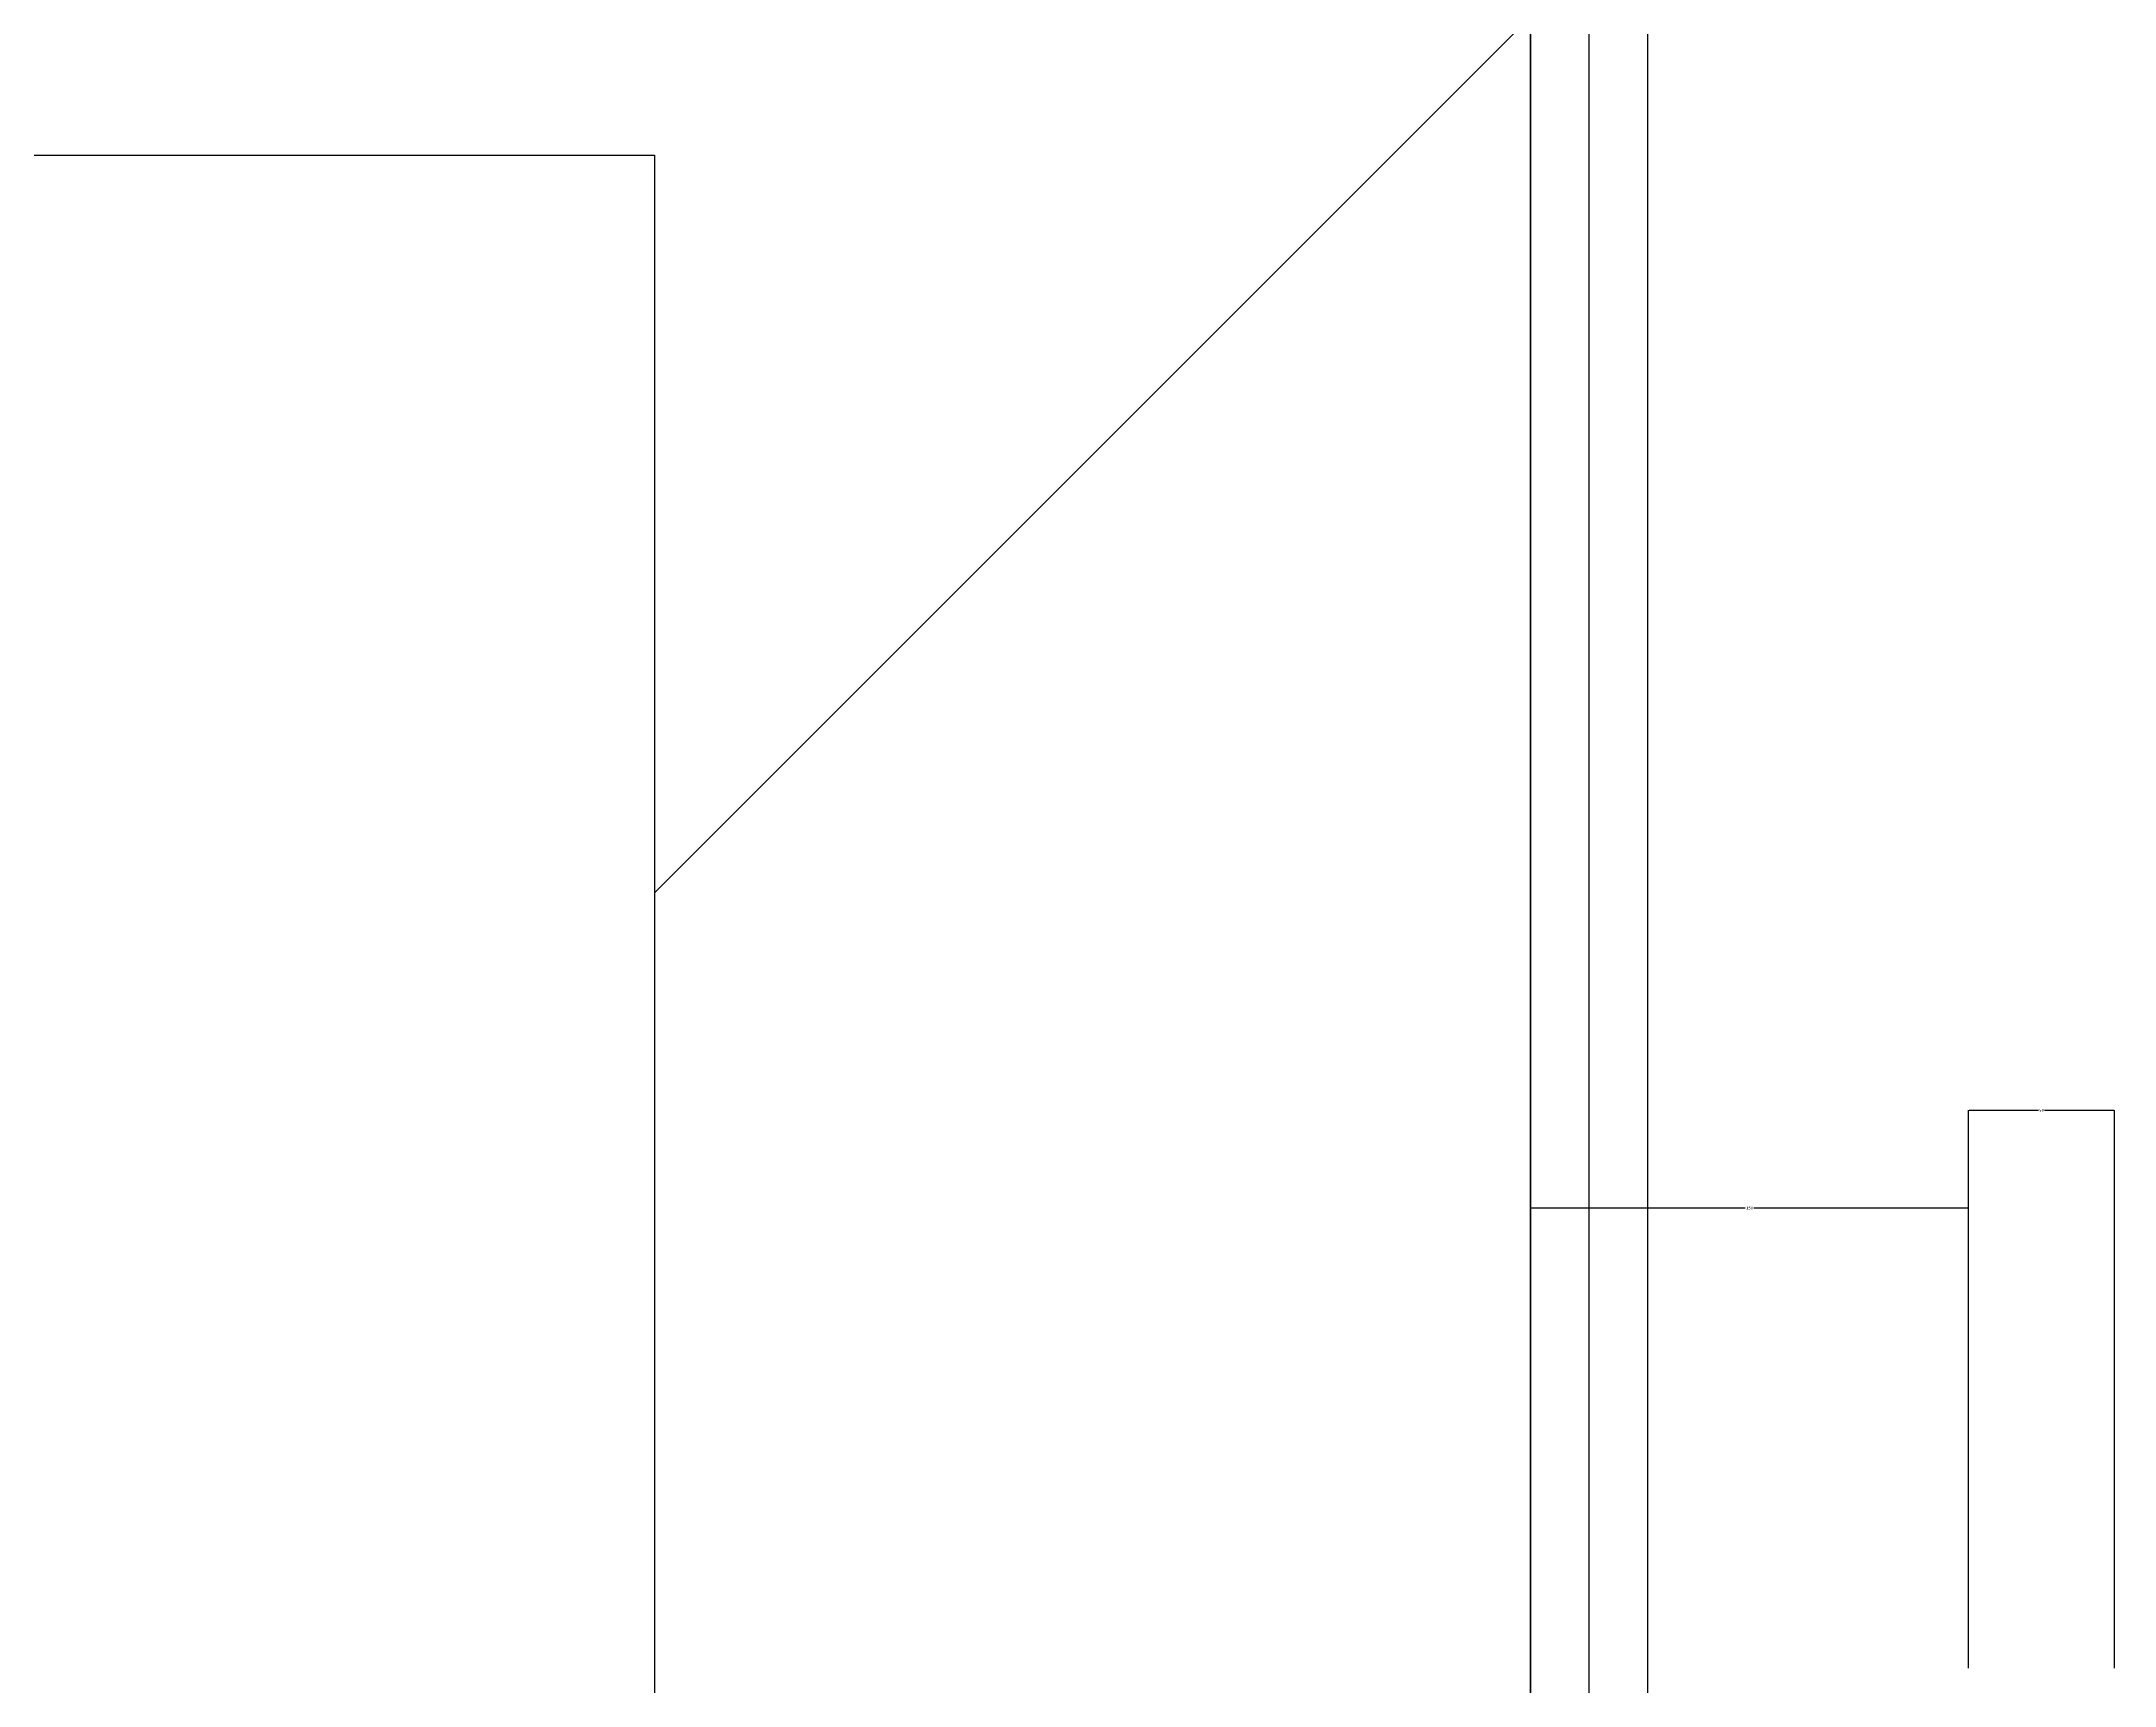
# Model space of a CAD drawing. Header units: metres. Extents: x -2 to 59071, y -2108 to 14272.
# Drawn here: x 54832 to 55542, y 9869 to 10432 of the extents above; entities that cross this region are included whole.
import ezdxf

# ---------------------------------------------------------------- set-up
doc = ezdxf.new("R2010")
doc.units = ezdxf.units.M
for name, color, linetype in [('LAYER1', 254, 'Continuous'), ('PUB_DIM', 3, 'Continuous'), ('PUB_TEXT', 7, 'Continuous'), ('PUB_WALL', 255, 'Continuous'), ('WALL', 255, 'Continuous')]:
    doc.layers.add(name, color=color, linetype=linetype)
doc.dimstyles.get("Standard").update_dxf_attribs({"dimtxt": 2.5, "dimasz": 2.5, "dimexe": 1.25, "dimexo": 0.625, "dimtad": 1, "dimcen": 2.5, "dimazin": 3, "dimtfac": 1, "dimtmove": 0, "dimatfit": 3})

# ---------------------------------------------------------------- blocks, each defined once
blk = doc.blocks.new('*D28')
for p, q in [((55341.96, 9875.2), (55341.96, 10032.85)), ((55342.21, 10032.85), (55415.46, 10032.85)), ((55418.46, 10032.85), (55491.71, 10032.85)), ((55491.96, 9875.2), (55491.96, 10032.85))]:
    blk.add_line(p, q)
at = {"layer": 'Defpoints'}
for p in [(55341.96, 10032.85), (55341.96, 9875.2), (55491.96, 9875.2)]:
    blk.add_point(p, dxfattribs=at)
at = {"layer": 'PUB_DIM', "insert": (55416.96, 10032.85), "char_height": 1, "attachment_point": 5}
blk.add_mtext('150', dxfattribs=at)
blk = doc.blocks.new('*D29')
for p, q in [((55491.96, 9875.2), (55491.96, 10066.31)), ((55492.21, 10066.31), (55515.96, 10066.31)), ((55517.96, 10066.31), (55541.71, 10066.31)), ((55541.96, 9875.2), (55541.96, 10066.31))]:
    blk.add_line(p, q)
at = {"layer": 'Defpoints'}
for p in [(55491.96, 10066.31), (55491.96, 9875.2), (55541.96, 9875.2)]:
    blk.add_point(p, dxfattribs=at)
at = {"layer": 'PUB_DIM', "insert": (55516.96, 10066.31), "char_height": 1, "attachment_point": 5}
blk.add_mtext('50', dxfattribs=at)

msp = doc.modelspace()

# ---------------------------------------------------------------- hatches: boundary and pattern name
at = {"layer": 'PUB_TEXT'}
h = msp.add_hatch(dxfattribs=at)
h.set_pattern_fill('AN31C', scale=1000)
h.set_pattern_definition([(45, (0, 0), (-2245.06, 2245.06), [])])
h.paths.add_polyline_path([(53641.96, 10573.39), (53641.96, 10773.39), (53641.96, 10823.39), (53641.96, 11173.39), (52441.96, 11173.39), (52441.96, 10823.39), (52441.96, 10773.39), (52441.96, 10573.39), (51356.56, 10573.39), (51356.56, 10393.39), (52441.96, 10393.39), (52441.96, 9464.53), (53641.96, 9464.53), (53641.96, 10393.39), (55041.96, 10393.39), (55041.96, 9823.39), (55341.96, 9823.39), (55341.96, 10573.39), (55441.96, 10573.39), (55441.96, 11773.39), (55291.96, 11773.39), (55291.96, 12193.39), (55341.96, 12193.39), (55341.96, 12273.39), (55141.96, 12273.39), (55141.96, 11233.39), (55081.96, 11233.39), (55081.96, 11173.39), (55141.96, 11173.39), (55141.96, 10698.34), (55141.96, 10648.34), (55141.96, 10573.39)])

# ---------------------------------------------------------------- linework, layer by layer
at = {"layer": 'LAYER1'}
for p, q in [((55361.96, 10553.39), (55361.96, 9843.39)), ((55381.96, 10533.39), (55381.96, 9863.39))]:
    msp.add_line(p, q, dxfattribs=at)
at = {"layer": 'PUB_WALL'}
msp.add_lwpolyline([(52441.96, 9464.53), (53641.96, 9464.53), (53641.96, 10393.39), (55041.96, 10393.39), (55041.96, 10393.39), (55041.96, 9823.39), (55341.96, 9823.39), (55341.96, 10573.39), (55441.96, 10573.39), (55441.96, 11773.39), (55291.96, 11773.39), (55291.96, 12193.39), (55341.96, 12193.39), (55341.96, 12273.39), (55141.96, 12273.39), (55141.96, 11233.39), (55081.96, 11233.39), (55081.96, 11173.39), (55141.96, 11173.39), (55141.96, 10573.39), (53641.96, 10573.39), (53641.96, 11173.39), (52441.96, 11173.39)], dxfattribs=at)
at = {"layer": 'WALL'}
for p, q in [((55341.96, 10573.39), (55341.96, 9823.39)), ((53641.96, 10393.39), (55041.96, 10393.39)), ((55041.96, 10393.39), (55041.96, 9823.39))]:
    msp.add_line(p, q, dxfattribs=at)

# ---------------------------------------------------------------- dimensions: what is measured, and where the dimension line sits
at = {"layer": 'PUB_DIM'}
for base, p1, p2, picture, middle in [((55491.96, 10066.31), (55491.96, 9875.2), (55541.96, 9875.2), '*D29', (55516.96, 10066.31)), ((55341.96, 10032.85), (55341.96, 9875.2), (55491.96, 9875.2), '*D28', (55416.96, 10032.85))]:
    dim = msp.add_linear_dim(base=base, p1=p1, p2=p2, dimstyle='Standard', dxfattribs=at)
    dim.commit()
    dim.dimension.update_dxf_attribs({"geometry": picture, "text_midpoint": middle})

doc.saveas('drawing.dxf')
